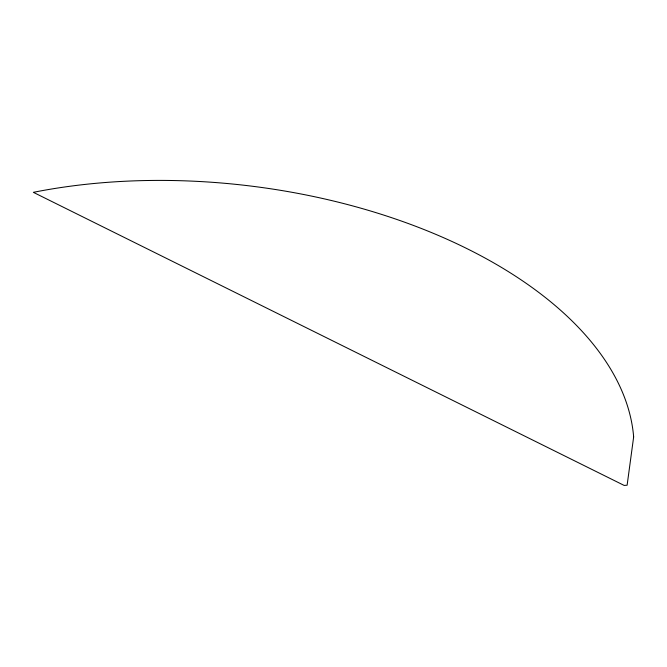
<?xml version="1.0" encoding="UTF-8"?>
<svg xmlns="http://www.w3.org/2000/svg" width="667" height="667" viewBox="0 0 667 667"><rect width="100%" height="100%" fill="white"/><g stroke="black" fill="none" stroke-linecap="round" stroke-linejoin="round"><path stroke-width="1" d="M633.65 436.935L627.122 485.209L624.17 485.434L33.35 192.329A416.483 229.873 6.7 0 1 633.65 436.935"/></g></svg>
